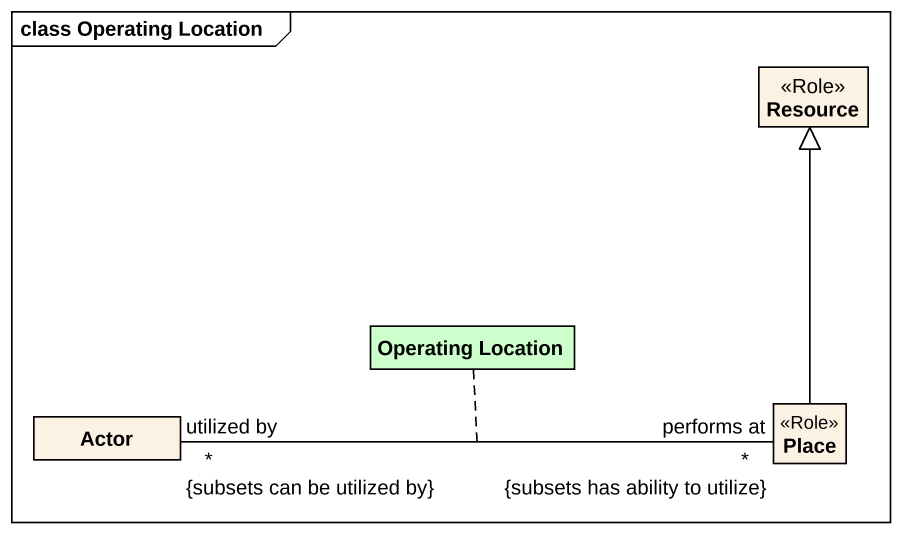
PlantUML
@startuml
mainframe class Operating Location
hide circle
hide empty members
class Resource <<Role>>
class "Operating Location" as Operating_Location #CCFFCC
class "Actor" as Actor_
class Place <<Role>>
Actor_ "utilized by\n*\n{subsets can be utilized by}" -right- "performs at\n*\n{subsets has ability to utilize}" Place
(Actor_, Place) .. Operating_Location
Place -up-|> Resource
@enduml
